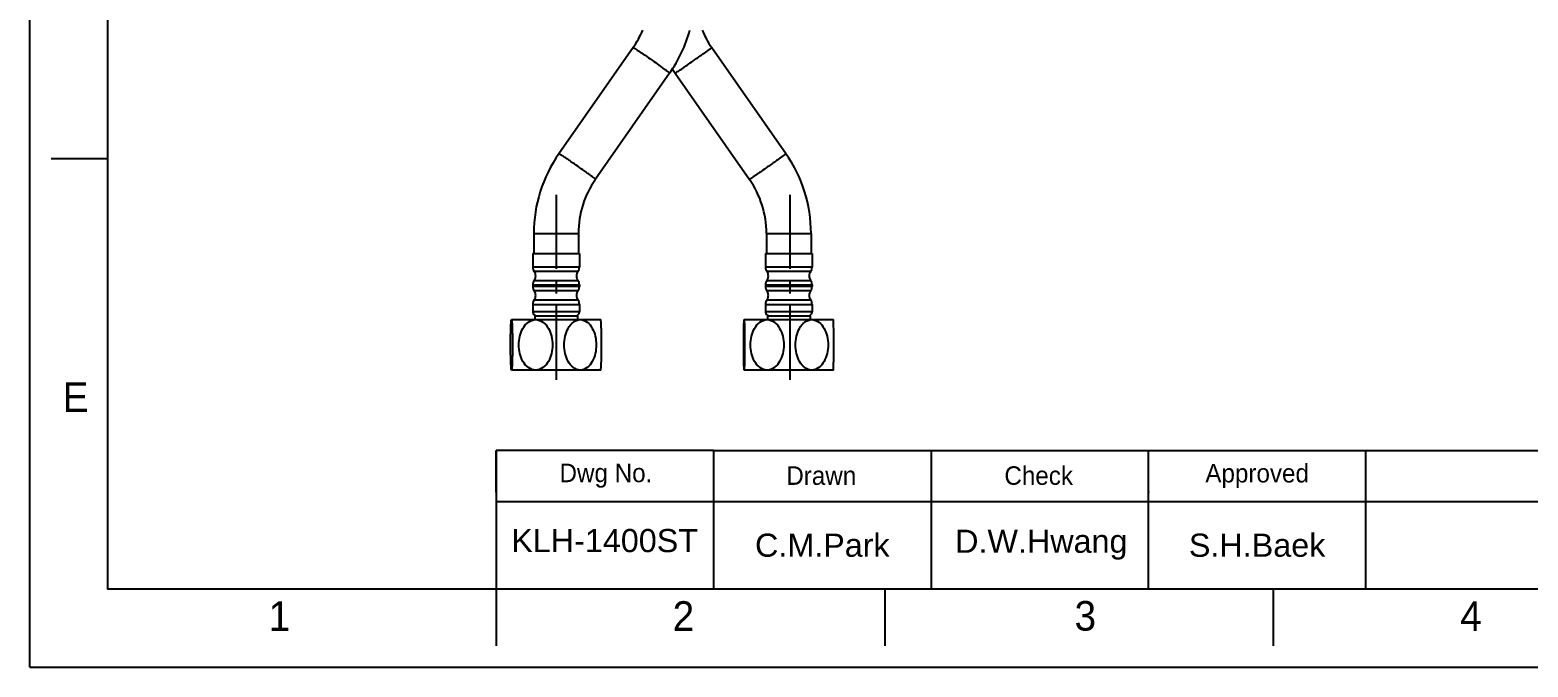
# Model space of a CAD drawing. Extents: x 10319 to 11160, y -16029 to -15435.
# Drawn here: x 10318.7 to 10704.7, y -16029.3 to -15865.2 of the extents above; entities that cross this region are included whole.
import ezdxf

# ---------------------------------------------------------------- set-up
doc = ezdxf.new("R2010")
doc.units = 0
doc.header["$MEASUREMENT"] = 0
doc.linetypes.add('CENTER2', pattern=[28.575, 19.05, -3.175, 3.175, -3.175])
doc.layers.get('0').update_dxf_attribs({"linetype": 'CONTINUOUS'})
for name, color, linetype in [('CENTER', 1, 'CENTER2'), ('FORM', 7, 'CONTINUOUS'), ('TEXT', 2, 'CONTINUOUS')]:
    doc.layers.add(name, color=color, linetype=linetype)
doc.styles.add('Arial Unicode MS', font='ARIALUNI.ttf')
doc.styles.get("Standard").update_dxf_attribs({"font": 'Gulim.ttf'})

msp = doc.modelspace()

# ---------------------------------------------------------------- linework, layer by layer
at = {"color": 7, "linetype": 'Continuous'}
for p, q in [((10474.06, -15869.74), (10454.93, -15897.09)), ((10474.06, -15869.74), (10474.07, -15869.74)), ((10494.33, -15869.74), (10513.47, -15897.09)), ((10483.48, -15876.34), (10464.36, -15903.68)), ((10484.9, -15876.34), (10484.91, -15876.34)), ((10484.9, -15876.34), (10504.05, -15903.69)), ((10454.94, -15897.09), (10454.93, -15897.09)), ((10504.05, -15903.69), (10504.05, -15903.69)), ((10448.48, -15917.6), (10459.98, -15917.6)), ((10448.48, -15917.6), (10448.48, -15922.83)), ((10459.98, -15917.6), (10459.98, -15922.83)), ((10508.44, -15917.6), (10519.94, -15917.6)), ((10508.44, -15917.6), (10508.44, -15922.83)), ((10519.94, -15917.6), (10519.94, -15922.83)), ((10448.23, -15922.83), (10460.23, -15922.83)), ((10448.23, -15922.83), (10448.23, -15926.27)), ((10460.23, -15922.83), (10460.23, -15926.27)), ((10508.19, -15922.83), (10520.19, -15922.83)), ((10508.19, -15922.83), (10508.19, -15926.27)), ((10520.19, -15922.83), (10520.19, -15926.27)), ((10460.23, -15926.27), (10448.23, -15926.27)), ((10520.19, -15926.27), (10508.19, -15926.27)), ((10459.85, -15927.44), (10448.6, -15927.44)), ((10448.6, -15929.73), (10459.85, -15929.73)), ((10519.81, -15927.44), (10508.56, -15927.44)), ((10508.56, -15929.73), (10519.81, -15929.73)), ((10448.23, -15930.89), (10460.23, -15930.89)), ((10448.23, -15930.89), (10448.23, -15931.27)), ((10460.23, -15931.27), (10448.23, -15931.27)), ((10459.85, -15932.44), (10448.6, -15932.44)), ((10460.23, -15930.89), (10460.23, -15931.27)), ((10508.19, -15930.89), (10520.19, -15930.89)), ((10508.19, -15930.89), (10508.19, -15931.27)), ((10520.19, -15931.27), (10508.19, -15931.27)), ((10519.81, -15932.44), (10508.56, -15932.44)), ((10520.19, -15930.89), (10520.19, -15931.27)), ((10448.23, -15935.89), (10460.23, -15935.89)), ((10448.23, -15935.89), (10448.23, -15937.83)), ((10460.23, -15937.83), (10448.23, -15937.83)), ((10448.6, -15934.73), (10459.85, -15934.73)), ((10460.23, -15935.89), (10460.23, -15937.83)), ((10508.19, -15935.89), (10520.19, -15935.89)), ((10508.19, -15935.89), (10508.19, -15937.83)), ((10520.19, -15937.83), (10508.19, -15937.83)), ((10508.56, -15934.73), (10519.81, -15934.73)), ((10520.19, -15935.89), (10520.19, -15937.83)), ((10442.7, -15939.91), (10442.73, -15939.83)), ((10442.71, -15939.88), (10442.74, -15939.83)), ((10442.73, -15939.83), (10465.73, -15939.83)), ((10448.73, -15938.83), (10459.73, -15938.83)), ((10448.73, -15938.83), (10448.73, -15939.83)), ((10459.73, -15938.83), (10459.73, -15939.83)), ((10465.75, -15939.91), (10465.73, -15939.83)), ((10502.68, -15939.86), (10502.69, -15939.83)), ((10502.68, -15939.84), (10502.69, -15939.83)), ((10502.69, -15939.83), (10525.69, -15939.83)), ((10508.69, -15938.83), (10519.69, -15938.83)), ((10508.69, -15938.83), (10508.69, -15939.83)), ((10519.69, -15938.83), (10519.69, -15939.83)), ((10525.69, -15939.86), (10525.69, -15939.83)), ((10442.71, -15952.79), (10442.69, -15952.7)), ((10442.73, -15952.83), (10442.7, -15952.76)), ((10442.74, -15952.83), (10442.71, -15952.79)), ((10465.73, -15952.83), (10442.73, -15952.83)), ((10465.73, -15952.83), (10465.75, -15952.76)), ((10465.74, -15952.79), (10465.76, -15952.7)), ((10502.69, -15952.83), (10502.68, -15952.81)), ((10502.69, -15952.83), (10502.68, -15952.83)), ((10525.69, -15952.83), (10502.69, -15952.83)), ((10502.69, -15952.83), (10502.69, -15952.83)), ((10525.69, -15952.83), (10525.69, -15952.81))]:
    msp.add_line(p, q, dxfattribs=at)
for centre, radius, start, end in [((10454.12, -15855.81), 24.33, 325.0497, 337.2577), ((10453.93, -15855.73), 36.03, 325.1059, 344.7401), ((10514.25, -15855.8), 24.32, 202.769, 214.9788), ((10514.15, -15855.86), 35.7, 212.9482, 214.9951), ((10484.25, -15917.59), 35.77, 145.0354, 180.0023), ((10484.18, -15917.6), 35.75, 359.9997, 34.9955), ((10484.25, -15917.59), 24.27, 145.0371, 180.0034), ((10484.18, -15917.6), 24.25, 359.9996, 34.9953), ((10450.23, -15926.27), 2, 180, 215.6591), ((10458.23, -15926.27), 2, 324.3409, 0), ((10510.19, -15926.27), 2, 180, 215.6591), ((10518.19, -15926.27), 2, 324.3409, 0), ((10450.23, -15930.89), 2, 144.3409, 180), ((10446.98, -15928.6), 2, 0.59, 35.6591), ((10446.98, -15928.56), 2, 324.3409, 359.41), ((10461.48, -15928.6), 2, 144.3409, 179.41), ((10461.48, -15928.56), 2, 180.59, 215.6591), ((10458.23, -15930.89), 2, 0, 35.6591), ((10510.19, -15930.89), 2, 144.3409, 180), ((10506.94, -15928.6), 2, 0.59, 35.6591), ((10506.94, -15928.56), 2, 324.3409, 359.41), ((10521.44, -15928.6), 2, 144.3409, 179.41), ((10521.44, -15928.56), 2, 180.59, 215.6591), ((10518.19, -15930.89), 2, 0, 35.6591), ((10450.23, -15931.27), 2, 180, 215.6591), ((10446.98, -15933.6), 2, 0.59, 35.6591), ((10446.98, -15933.56), 2, 324.3409, 359.41), ((10461.48, -15933.6), 2, 144.3409, 179.41), ((10461.48, -15933.56), 2, 180.59, 215.6591), ((10458.23, -15931.27), 2, 324.3409, 0), ((10510.19, -15931.27), 2, 180, 215.6591), ((10506.94, -15933.6), 2, 0.59, 35.6591), ((10506.94, -15933.56), 2, 324.3409, 359.41), ((10521.44, -15933.6), 2, 144.3409, 179.41), ((10521.44, -15933.56), 2, 180.59, 215.6591), ((10518.19, -15931.27), 2, 324.3409, 0), ((10450.23, -15935.89), 2, 144.3409, 180), ((10449.23, -15937.83), 1, 180, 270), ((10459.23, -15937.83), 1, 270, 0), ((10458.23, -15935.89), 2, 0, 35.6591), ((10510.19, -15935.89), 2, 144.3409, 180), ((10509.19, -15937.83), 1, 180, 270), ((10519.19, -15937.83), 1, 270, 0), ((10518.19, -15935.89), 2, 0, 35.6591)]:
    msp.add_arc(centre, radius, start, end, dxfattribs=at)
for points, knots in [([(10474.07, -15869.74), (10474.12, -15869.74), (10474.27, -15869.85), (10474.58, -15870.01), (10475.04, -15870.32), (10475.65, -15870.71), (10476.37, -15871.19), (10477.49, -15871.95), (10478.95, -15872.97), (10480.4, -15873.99), (10481.48, -15874.77), (10482.16, -15875.27), (10482.71, -15875.68), (10483.08, -15875.97), (10483.3, -15876.15), (10483.41, -15876.24), (10483.45, -15876.29), (10483.49, -15876.33), (10483.48, -15876.34)], [0, 0, 0, 0, 0.013451, 0.044946, 0.093417, 0.157085, 0.233575, 0.320022, 0.5096, 0.697706, 0.782366, 0.856447, 0.917174, 0.962294, 0.978458, 0.990152, 0.997288, 1, 1, 1, 1]), ([(10484.91, -15876.34), (10484.92, -15876.34), (10484.95, -15876.31), (10485.03, -15876.27), (10485.15, -15876.19), (10485.39, -15876.03), (10485.8, -15875.75), (10486.39, -15875.35), (10487.1, -15874.86), (10488.21, -15874.09), (10489.39, -15873.27), (10490.58, -15872.43), (10491.45, -15871.82), (10492.24, -15871.26), (10492.94, -15870.76), (10493.44, -15870.4), (10493.78, -15870.16), (10493.97, -15870.02), (10494.12, -15869.91), (10494.24, -15869.83), (10494.28, -15869.78), (10494.33, -15869.75), (10494.33, -15869.74)], [0, 0, 0, 0, 0.003119, 0.010951, 0.023443, 0.040487, 0.087508, 0.150234, 0.226282, 0.312749, 0.503504, 0.600531, 0.693726, 0.779546, 0.854721, 0.916383, 0.941397, 0.962192, 0.978586, 0.99041, 0.997558, 1, 1, 1, 1]), ([(10464.36, -15903.68), (10464.36, -15903.67), (10464.33, -15903.64), (10464.28, -15903.59), (10464.17, -15903.49), (10463.96, -15903.32), (10463.58, -15903.03), (10463.03, -15902.62), (10462.35, -15902.12), (10461.28, -15901.34), (10459.83, -15900.32), (10458.36, -15899.3), (10457.25, -15898.54), (10456.52, -15898.06), (10455.92, -15897.67), (10455.45, -15897.36), (10455.14, -15897.2), (10454.99, -15897.09), (10454.94, -15897.09)], [0, 0, 0, 0, 0.002712, 0.009848, 0.021542, 0.037706, 0.082826, 0.143553, 0.217634, 0.302294, 0.4904, 0.679978, 0.766425, 0.842915, 0.906583, 0.955054, 0.986549, 1, 1, 1, 1]), ([(10513.47, -15897.09), (10513.48, -15897.1), (10513.42, -15897.12), (10513.38, -15897.17), (10513.26, -15897.26), (10513.12, -15897.37), (10512.92, -15897.51), (10512.59, -15897.75), (10512.08, -15898.11), (10511.39, -15898.61), (10510.59, -15899.17), (10509.73, -15899.78), (10508.53, -15900.62), (10507.36, -15901.44), (10506.24, -15902.21), (10505.53, -15902.7), (10504.94, -15903.1), (10504.54, -15903.37), (10504.3, -15903.53), (10504.18, -15903.62), (10504.1, -15903.66), (10504.06, -15903.69), (10504.05, -15903.69)], [0, 0, 0, 0, 0.002442, 0.00959, 0.021414, 0.037808, 0.058603, 0.083617, 0.145279, 0.220454, 0.306274, 0.399469, 0.496496, 0.687251, 0.773718, 0.849766, 0.912492, 0.959513, 0.976557, 0.989049, 0.996881, 1, 1, 1, 1]), ([(10442.5, -15946.33), (10442.5, -15945.64), (10442.51, -15944.3), (10442.54, -15942.67), (10442.58, -15941.5), (10442.61, -15940.79), (10442.66, -15940.26), (10442.68, -15939.97), (10442.71, -15939.88)], [0, 0, 0, 0, 0.322331, 0.622349, 0.75464, 0.867435, 0.952423, 1, 1, 1, 1]), ([(10442.74, -15939.83), (10442.76, -15939.83), (10442.78, -15939.91), (10442.8, -15940.02), (10442.82, -15940.23), (10442.86, -15940.63), (10442.89, -15941.25), (10442.92, -15942.11), (10442.95, -15943.08), (10442.97, -15944.5), (10442.98, -15945.59), (10442.98, -15946.33)], [0, 0, 0, 0, 0.007871, 0.027864, 0.059633, 0.101809, 0.211483, 0.346022, 0.49724, 0.659362, 1, 1, 1, 1]), ([(10444.61, -15946.33), (10444.61, -15945.59), (10444.78, -15944.1), (10445.57, -15942.04), (10446.92, -15940.37), (10448.3, -15939.83), (10448.97, -15939.83)], [0, 0, 0, 0, 0.261751, 0.519044, 0.76646, 1, 1, 1, 1]), ([(10448.97, -15939.83), (10449.63, -15939.83), (10451.01, -15940.37), (10452.36, -15942.04), (10453.15, -15944.1), (10453.32, -15945.59), (10453.32, -15946.33)], [0, 0, 0, 0, 0.233538, 0.480949, 0.738254, 1, 1, 1, 1]), ([(10456.33, -15946.33), (10456.33, -15945.59), (10456.49, -15944.11), (10457.24, -15942.06), (10458.5, -15940.38), (10459.82, -15939.83), (10460.45, -15939.83)], [0, 0, 0, 0, 0.266679, 0.527096, 0.773472, 1, 1, 1, 1]), ([(10460.45, -15939.83), (10461.09, -15939.83), (10462.41, -15940.39), (10463.67, -15942.06), (10464.41, -15944.11), (10464.57, -15945.59), (10464.57, -15946.33)], [0, 0, 0, 0, 0.226526, 0.472897, 0.733327, 1, 1, 1, 1]), ([(10465.95, -15946.33), (10465.95, -15945.64), (10465.94, -15944.3), (10465.91, -15942.67), (10465.87, -15941.5), (10465.84, -15940.79), (10465.8, -15940.26), (10465.77, -15939.97), (10465.74, -15939.88)], [0, 0, 0, 0, 0.322332, 0.622335, 0.754608, 0.867416, 0.952425, 1, 1, 1, 1]), ([(10502.6, -15946.33), (10502.6, -15945.61), (10502.61, -15944.22), (10502.62, -15942.53), (10502.64, -15941.34), (10502.64, -15940.64), (10502.67, -15940.16), (10502.66, -15939.91), (10502.68, -15939.84)], [0, 0, 0, 0, 0.334228, 0.64295, 0.776785, 0.88773, 0.96576, 1, 1, 1, 1]), ([(10502.69, -15939.83), (10502.7, -15939.83), (10502.69, -15939.9), (10502.7, -15939.93), (10502.7, -15939.96)], [0, 0, 0, 0, 0.259118, 1, 1, 1, 1]), ([(10502.7, -15939.96), (10502.72, -15940.29), (10502.74, -15941.13), (10502.77, -15943.25), (10502.77, -15945.05), (10502.77, -15946.33)], [0, 0, 0, 0, 0.151609, 0.397007, 1, 1, 1, 1]), ([(10504.32, -15946.33), (10504.32, -15945.59), (10504.49, -15944.11), (10505.27, -15942.05), (10506.59, -15940.37), (10507.95, -15939.83), (10508.61, -15939.83)], [0, 0, 0, 0, 0.263235, 0.521463, 0.768557, 1, 1, 1, 1]), ([(10508.61, -15939.83), (10509.26, -15939.83), (10510.63, -15940.37), (10511.95, -15942.05), (10512.73, -15944.11), (10512.89, -15945.59), (10512.89, -15946.33)], [0, 0, 0, 0, 0.23144, 0.47853, 0.73677, 1, 1, 1, 1]), ([(10515.91, -15946.33), (10515.91, -15945.59), (10516.07, -15944.11), (10516.83, -15942.06), (10518.12, -15940.38), (10519.46, -15939.83), (10520.11, -15939.83)], [0, 0, 0, 0, 0.264991, 0.524332, 0.771055, 1, 1, 1, 1]), ([(10520.11, -15939.83), (10520.75, -15939.83), (10522.09, -15940.38), (10523.38, -15942.06), (10524.14, -15944.11), (10524.31, -15945.59), (10524.31, -15946.33)], [0, 0, 0, 0, 0.228943, 0.475661, 0.735015, 1, 1, 1, 1]), ([(10525.77, -15946.33), (10525.77, -15945.61), (10525.77, -15944.22), (10525.76, -15942.53), (10525.74, -15941.34), (10525.73, -15940.64), (10525.7, -15940.16), (10525.71, -15939.91), (10525.69, -15939.84)], [0, 0, 0, 0, 0.334221, 0.642962, 0.776808, 0.887735, 0.965746, 1, 1, 1, 1]), ([(10442.69, -15952.7), (10442.64, -15952.38), (10442.6, -15951.53), (10442.54, -15950.07), (10442.51, -15948.27), (10442.5, -15946.99), (10442.5, -15946.33)], [0, 0, 0, 0, 0.1523, 0.397666, 0.689244, 1, 1, 1, 1]), ([(10442.98, -15946.33), (10442.98, -15947.07), (10442.97, -15948.16), (10442.95, -15949.58), (10442.92, -15950.56), (10442.89, -15951.41), (10442.86, -15952.04), (10442.82, -15952.43), (10442.8, -15952.64), (10442.78, -15952.75), (10442.76, -15952.83), (10442.74, -15952.83)], [0, 0, 0, 0, 0.340622, 0.502732, 0.653984, 0.788531, 0.898189, 0.940354, 0.972118, 0.992123, 1, 1, 1, 1]), ([(10448.97, -15952.83), (10448.3, -15952.83), (10446.92, -15952.3), (10445.57, -15950.62), (10444.78, -15948.56), (10444.61, -15947.08), (10444.61, -15946.33)], [0, 0, 0, 0, 0.233538, 0.480949, 0.738254, 1, 1, 1, 1]), ([(10453.32, -15946.33), (10453.32, -15947.08), (10453.15, -15948.56), (10452.36, -15950.62), (10451.01, -15952.3), (10449.63, -15952.83), (10448.97, -15952.83)], [0, 0, 0, 0, 0.261751, 0.519044, 0.76646, 1, 1, 1, 1]), ([(10460.45, -15952.83), (10459.82, -15952.83), (10458.5, -15952.28), (10457.24, -15950.6), (10456.49, -15948.56), (10456.33, -15947.08), (10456.33, -15946.33)], [0, 0, 0, 0, 0.226526, 0.472897, 0.733327, 1, 1, 1, 1]), ([(10464.57, -15946.33), (10464.57, -15947.08), (10464.41, -15948.56), (10463.67, -15950.6), (10462.41, -15952.28), (10461.09, -15952.83), (10460.45, -15952.83)], [0, 0, 0, 0, 0.266679, 0.527096, 0.773472, 1, 1, 1, 1]), ([(10465.76, -15952.7), (10465.82, -15952.38), (10465.85, -15951.54), (10465.91, -15950.08), (10465.94, -15948.27), (10465.95, -15946.99), (10465.95, -15946.33)], [0, 0, 0, 0, 0.152063, 0.397445, 0.689118, 1, 1, 1, 1]), ([(10502.68, -15952.83), (10502.66, -15952.76), (10502.67, -15952.51), (10502.64, -15952.03), (10502.64, -15951.33), (10502.62, -15950.13), (10502.61, -15948.45), (10502.6, -15947.06), (10502.6, -15946.33)], [0, 0, 0, 0, 0.034276, 0.1123, 0.223229, 0.35707, 0.665796, 1, 1, 1, 1]), ([(10502.77, -15946.33), (10502.77, -15947.06), (10502.77, -15948.45), (10502.76, -15950.14), (10502.74, -15951.33), (10502.74, -15952.04), (10502.7, -15952.51), (10502.71, -15952.76), (10502.69, -15952.83)], [0, 0, 0, 0, 0.334723, 0.643806, 0.777705, 0.888568, 0.966303, 1, 1, 1, 1]), ([(10508.61, -15952.83), (10507.95, -15952.83), (10506.59, -15952.29), (10505.27, -15950.62), (10504.49, -15948.56), (10504.32, -15947.08), (10504.32, -15946.33)], [0, 0, 0, 0, 0.23144, 0.47853, 0.73677, 1, 1, 1, 1]), ([(10512.89, -15946.33), (10512.89, -15947.08), (10512.73, -15948.56), (10511.95, -15950.62), (10510.63, -15952.29), (10509.26, -15952.83), (10508.61, -15952.83)], [0, 0, 0, 0, 0.263235, 0.521463, 0.768557, 1, 1, 1, 1]), ([(10520.11, -15952.83), (10519.46, -15952.83), (10518.12, -15952.29), (10516.83, -15950.61), (10516.07, -15948.56), (10515.91, -15947.08), (10515.91, -15946.33)], [0, 0, 0, 0, 0.228943, 0.475661, 0.735015, 1, 1, 1, 1]), ([(10524.31, -15946.33), (10524.31, -15947.08), (10524.14, -15948.56), (10523.38, -15950.61), (10522.09, -15952.29), (10520.75, -15952.83), (10520.11, -15952.83)], [0, 0, 0, 0, 0.264991, 0.524332, 0.771055, 1, 1, 1, 1]), ([(10525.69, -15952.83), (10525.71, -15952.76), (10525.7, -15952.51), (10525.73, -15952.03), (10525.74, -15951.33), (10525.76, -15950.13), (10525.77, -15948.45), (10525.77, -15947.06), (10525.77, -15946.33)], [0, 0, 0, 0, 0.03426, 0.112302, 0.223248, 0.35708, 0.665787, 1, 1, 1, 1])]:
    msp.add_open_spline(points, degree=3, knots=knots, dxfattribs=at)
at = {"layer": 'CENTER'}
for p, q in [((10454.28, -15907.69), (10454.28, -15957.83)), ((10514.45, -15907.69), (10514.45, -15957.83))]:
    msp.add_line(p, q, dxfattribs=at)
at = {"layer": 'FORM', "color": 7, "linetype": 'Continuous'}
for p, q in [((10318.66, -16029.33), (10318.66, -15434.62)), ((10338.68, -15454.65), (10338.68, -16009.31)), ((10338.68, -15898.38), (10324.13, -15898.38)), ((10494.82, -15973.55), (10438.8, -15973.55)), ((10438.8, -15973.55), (10438.8, -16009.31)), ((10438.8, -15984.28), (10438.8, -15973.55)), ((11139.63, -16009.31), (10338.68, -16009.31)), ((10438.8, -16009.31), (10438.8, -16023.86)), ((10538.92, -16009.31), (10538.92, -16023.86)), ((10639.04, -16009.31), (10639.04, -16023.86)), ((10318.66, -16029.33), (11159.66, -16029.33))]:
    msp.add_line(p, q, dxfattribs=at)
at = {"layer": 'FORM'}
for p, q in [((10494.82, -15973.55), (11139.63, -15973.55)), ((10494.82, -15973.55), (10494.82, -16009.31)), ((10550.84, -15973.55), (10550.84, -16009.31)), ((10606.86, -16009.31), (10606.86, -15973.55)), ((10662.88, -16009.31), (10662.88, -15973.55)), ((10438.8, -15986.66), (10996.61, -15986.66))]:
    msp.add_line(p, q, dxfattribs=at)
at = {"layer": 'TEXT'}
msp.add_point((10606.86, -15984.28), dxfattribs=at)

# ---------------------------------------------------------------- texts
at = {"layer": 'FORM', "char_height": 7.63, "attachment_point": 5}
for s, width, insert in [('E', 10.0119, (10330.42, -15959.79)), ('1', 50.0595, (10382.96, -16016.19)), ('2', 50.0595, (10487.04, -16016.19)), ('3', 50.0595, (10590.6, -16016.19)), ('4', 50.0595, (10689.95, -16016.19))]:
    msp.add_mtext_dynamic_manual_height_columns(s, width=width, gutter_width=12.51, heights=[0], dxfattribs=dict(at, insert=insert))
at = {"layer": 'TEXT', "char_height": 4.768, "attachment_point": 5}
for s, insert in [('Dwg No.', (10467.07, -15980.04)), ('Approved', (10634.87, -15980.11)), ('Drawn', (10522.56, -15980.04)), ('Check', (10578.58, -15980.04))]:
    msp.add_mtext_dynamic_manual_height_columns(s, width=56.019, gutter_width=29.8, heights=[0], dxfattribs=dict(at, insert=insert))
at = {"layer": 'TEXT', "char_height": 5.959, "attachment_point": 5, "style": 'Arial Unicode MS'}
for s, insert in [('KLH-1400ST', (10466.74, -15996.79)), ('C.M.Park', (10522.83, -15997.98)), ('D.W.Hwang', (10579.26, -15997.82)), ('S.H.Baek', (10634.87, -15997.98))]:
    msp.add_mtext_dynamic_manual_height_columns(s, width=56.019, gutter_width=29.8, heights=[0], dxfattribs=dict(at, insert=insert))

doc.saveas('drawing.dxf')
